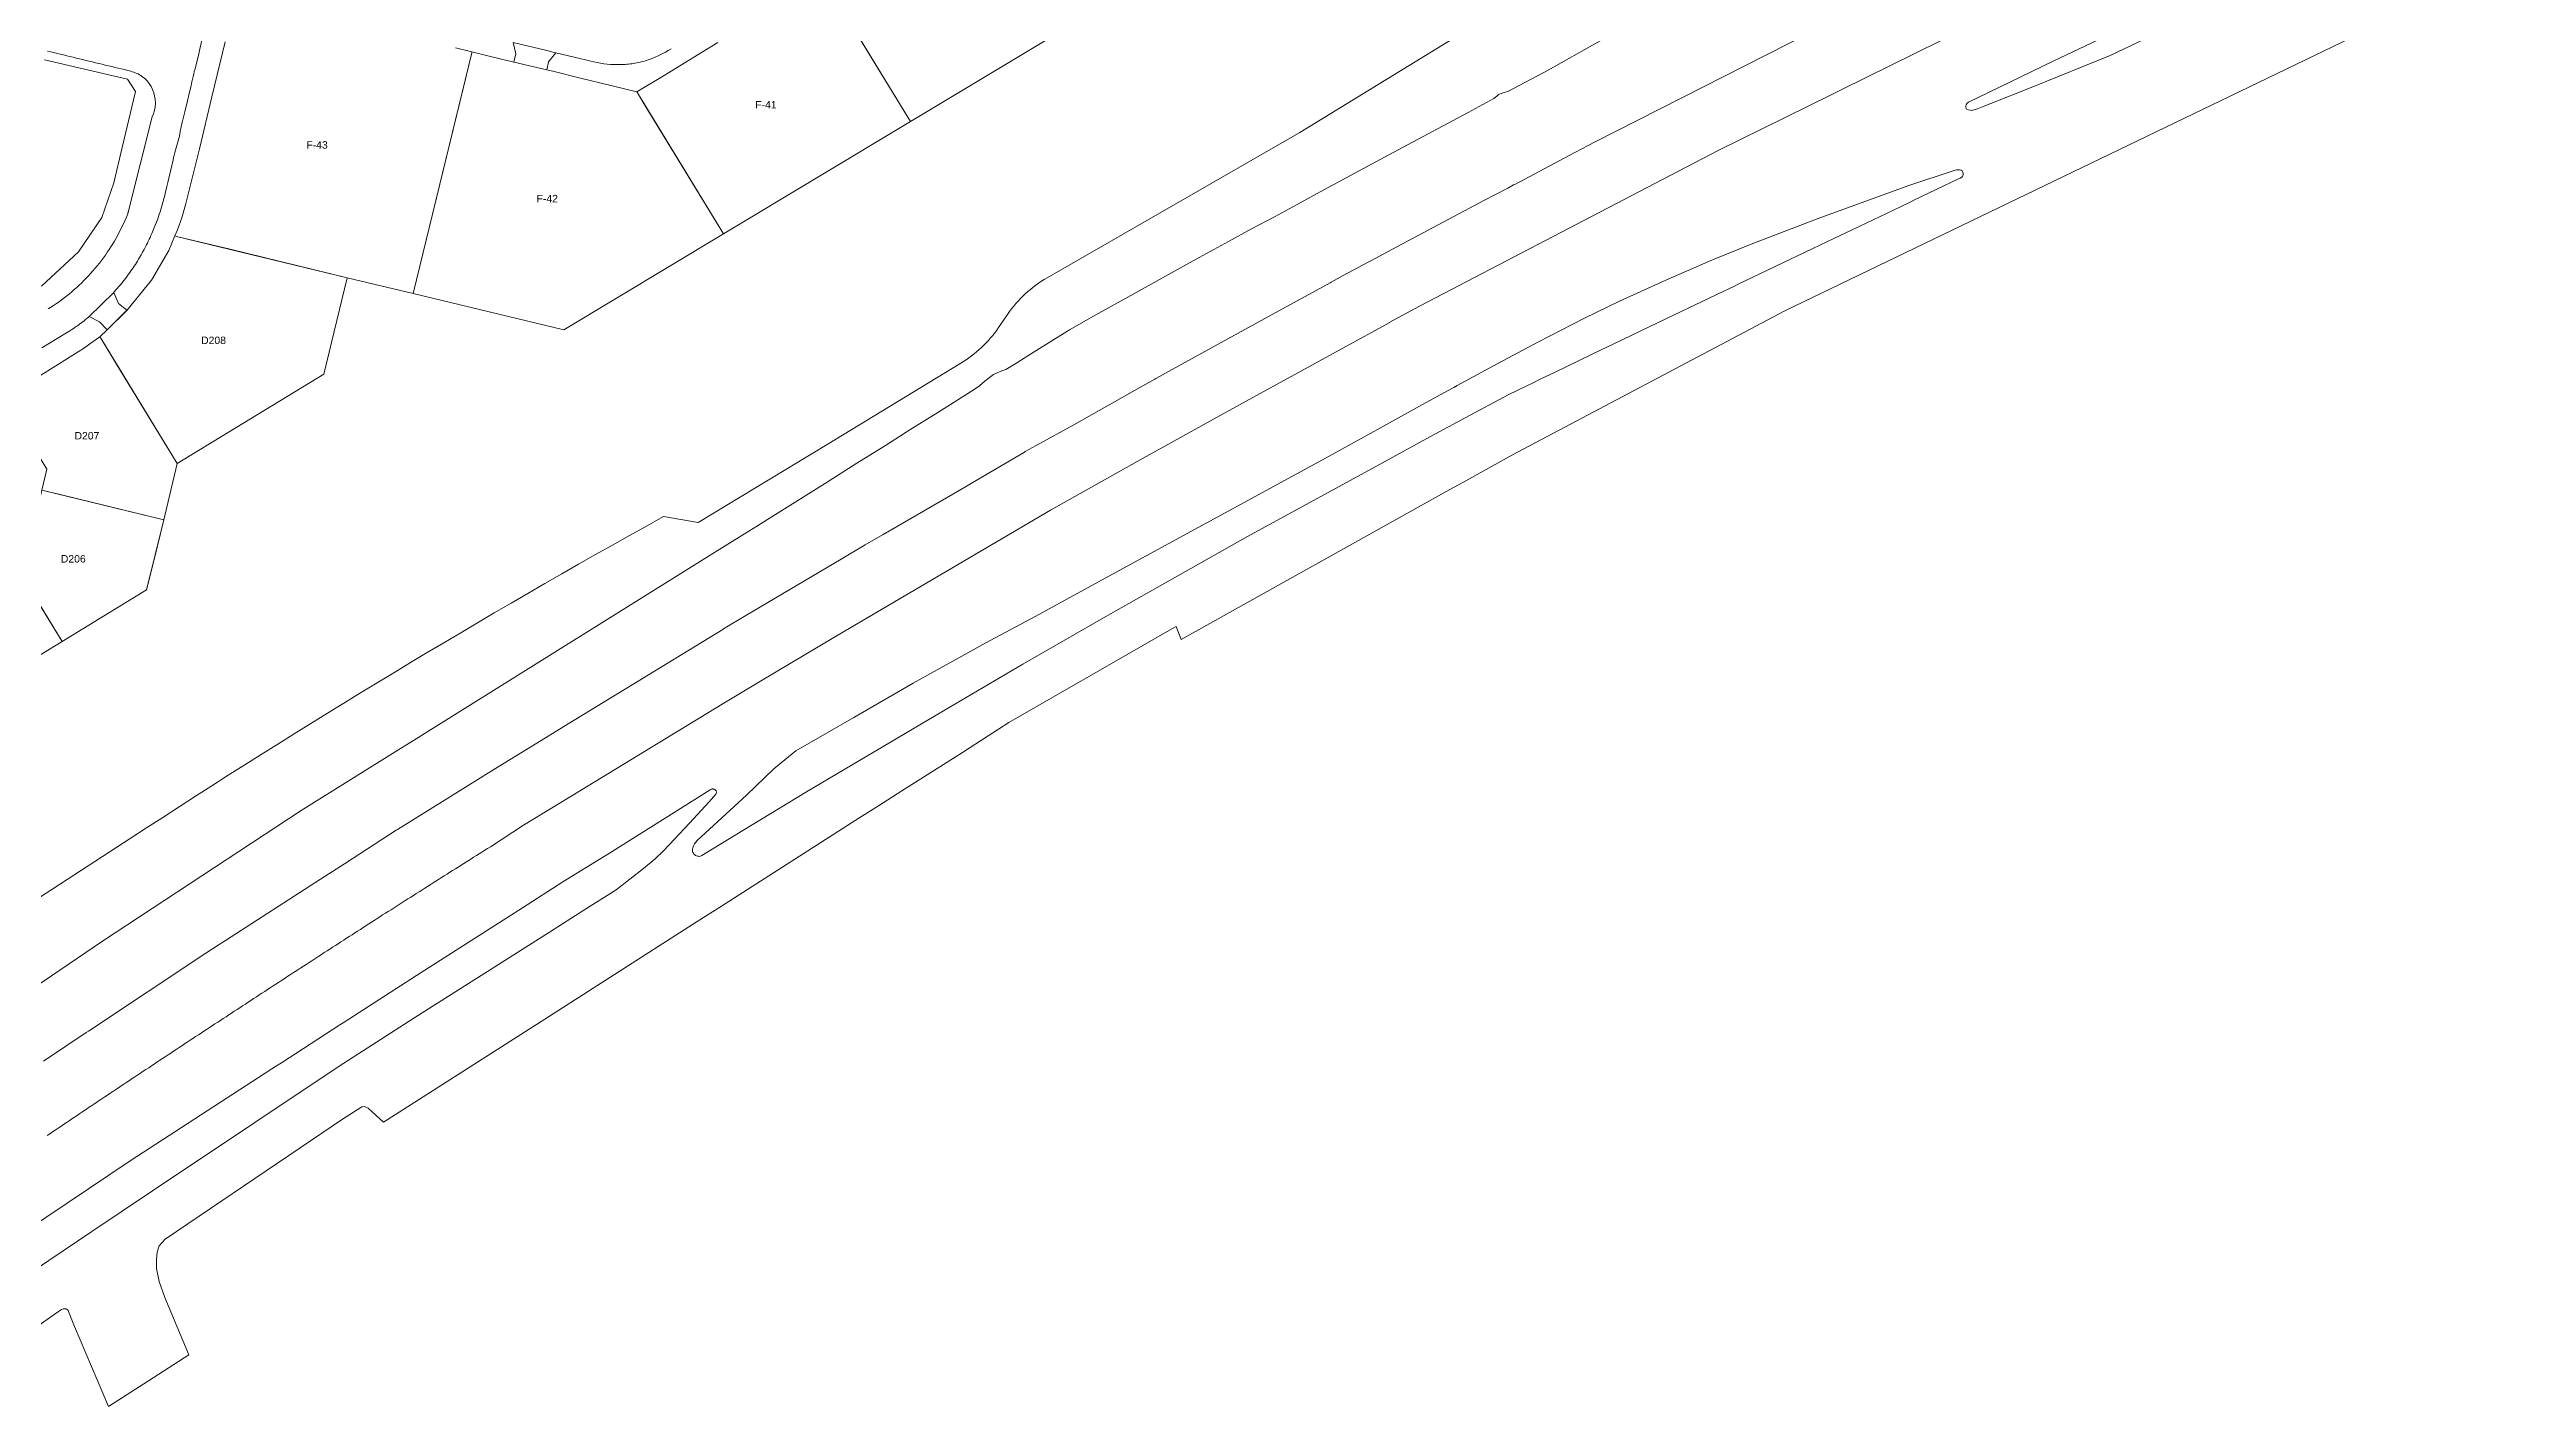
# Model space of a CAD drawing. Header units: metres. Extents: x 662613 to 666742, y 2728069 to 2732733.
# Drawn here: x 663590 to 664188, y 2728680 to 2729008 of the extents above; entities that cross this region are included whole.
import ezdxf
from ezdxf.enums import TextEntityAlignment as Align

# ---------------------------------------------------------------- set-up
doc = ezdxf.new("R2010")
doc.units = ezdxf.units.M
doc.header["$MEASUREMENT"] = 0
for name, color, linetype, lineweight in [('DQ_PLOT_ID', 252, 'Continuous', 18), ('Xref_DQ_MasterPlan_2024$0$DQ_PLOTS', 252, 'Continuous', 15), ('Xref_DQ_MasterPlan_2024$0$DQ_ROADS', 8, 'Continuous', 13)]:
    doc.layers.add(name, color=color, linetype=linetype, lineweight=lineweight)
doc.styles.add('DQ_Plot_ID', font='arial.ttf')

# ---------------------------------------------------------------- blocks, each defined once
blk = doc.blocks.new('Xref_DQ_MasterPlan_2024$0$DQ_Roads_')
at = {"layer": 'Xref_DQ_MasterPlan_2024$0$DQ_ROADS'}
for points in [[(664187.7838, 2729030.489), (664010.2079, 2728944.8075), (663944.3125, 2728909.9681), (663932.2775, 2728903.2819), (663929.1247, 2728901.5303), (663864.0808, 2728865.2766), (663862.9139, 2728868.4069), (663861.8414, 2728867.8139), (663822.4418, 2728845.1991), (663817.4034, 2728841.9567), (663811.197, 2728837.9159), (663796.524, 2728828.6143), (663790.8582, 2728825.0235), (663786.3472, 2728822.1371), (663752.8274, 2728800.6901), (663747.0115, 2728797.0025), (663710.1261, 2728773.3425), (663671.0931, 2728748.4351), (663667.3551, 2728751.7879), (663666.6491, 2728752.1599), (663666.3771, 2728752.2143), (663665.8619, 2728752.1439), (663665.5809, 2728751.9953), (663661.1825, 2728749.1595), (663650.9055, 2728742.1829), (663618.2141, 2728720.0805), (663616.8093, 2728718.5041), (663616.3073, 2728716.9173), (663616.1217, 2728715.1501), (663616.1619, 2728713.0111), (663616.7863, 2728709.8341), (663618.1637, 2728705.9517), (663623.9609, 2728692.0969), (663614.2199, 2728685.8201), (663604.4789, 2728679.5433), (663596.3019, 2728698.9299), (663594.8483, 2728702.5707), (663594.7141, 2728702.8331), (663594.5469, 2728703.0319), (663594.2709, 2728703.1819), (663593.8779, 2728703.2493), (663593.5379, 2728703.1825), (663593.1787, 2728703.0463), (663592.4025, 2728702.5505), (663577.8473, 2728692.3499)], [(663589.6431, 2728745.1515), (663590.3031, 2728745.6035), (663590.9791, 2728746.0403), (663591.6375, 2728746.4811), (663592.3049, 2728746.9319), (663592.9652, 2728747.3867), (663593.6306, 2728747.8319), (663594.2924, 2728748.2799), (663594.955, 2728748.7301), (663595.6184, 2728749.1775), (663596.2836, 2728749.6153), (663596.9436, 2728750.0603), (663597.6104, 2728750.5093), (663598.2762, 2728750.9619), (663598.9372, 2728751.4047), (663599.6038, 2728751.8453), (663600.2658, 2728752.2959), (663600.9312, 2728752.7495), (663601.5912, 2728753.1923), (663602.2584, 2728753.6345), (663602.9222, 2728754.0779), (663603.5888, 2728754.5221), (663604.2552, 2728754.9585), (663604.9228, 2728755.4041), (663605.587, 2728755.8469), (663606.2544, 2728756.2939), (663606.9256, 2728756.7345), (663607.585, 2728757.1781), (663608.25, 2728757.6241), (663608.918, 2728758.0691), (663609.5852, 2728758.5057), (663610.2518, 2728758.9487), (663610.9206, 2728759.3891), (663611.5848, 2728759.8363), (663612.2508, 2728760.2817), (663612.9194, 2728760.7165), (663613.5838, 2728761.1603), (663614.2522, 2728761.5965), (663614.9198, 2728762.0457), (663615.5868, 2728762.4869), (663616.249, 2728762.9309), (663616.9134, 2728763.3791), (663617.5854, 2728763.8149), (663618.253, 2728764.2507), (663618.919, 2728764.6927), (663619.5842, 2728765.1441), (663620.2526, 2728765.5873), (663620.9174, 2728766.0229), (663621.5854, 2728766.4659), (663622.2574, 2728766.8995), (663622.921, 2728767.3409), (663623.591, 2728767.7853), (663624.2608, 2728768.2315), (663624.9242, 2728768.6727), (663625.5906, 2728769.1109), (663626.2594, 2728769.5497), (663626.9306, 2728769.9859), (663627.5992, 2728770.4267), (663628.2694, 2728770.8649), (663628.9304, 2728771.3079), (663629.6056, 2728771.7461), (663630.2734, 2728772.1829), (663630.9458, 2728772.6145), (663631.6106, 2728773.0555), (663632.2824, 2728773.5047), (663632.9508, 2728773.9397), (663633.617, 2728774.3735), (663634.2902, 2728774.8053), (663634.9554, 2728775.2497), (663635.6298, 2728775.6881), (663636.2968, 2728776.1221), (663636.9654, 2728776.5713), (663637.638, 2728777.0067), (663638.3056, 2728777.4387), (663638.974, 2728777.8743), (663639.6452, 2728778.3119), (663640.3128, 2728778.7551), (663640.9856, 2728779.1977), (663641.6532, 2728779.6289), (663642.3208, 2728780.0639), (663642.991, 2728780.5125), (663643.6614, 2728780.9477), (663644.333, 2728781.3765), (663644.9996, 2728781.8139), (663645.6726, 2728782.2537), (663646.3438, 2728782.6863), (663647.0104, 2728783.1349), (663647.6794, 2728783.5783), (663648.3462, 2728784.0093), (663649.0168, 2728784.4489), (663649.6872, 2728784.8827), (663650.362, 2728785.3115), (663651.041, 2728785.7315), (663651.7058, 2728786.1633), (663652.3772, 2728786.6093), (663653.0542, 2728787.0493), (663653.724, 2728787.4827), (663655.392, 2728788.5689), (663656.0716, 2728789.0117), (663656.7398, 2728789.4423), (663657.4108, 2728789.8799), (663658.0826, 2728790.3081), (663658.7544, 2728790.7411), (663659.4282, 2728791.1757), (663660.1014, 2728791.6139), (663660.7728, 2728792.0471), (663661.4422, 2728792.4873), (663662.112, 2728792.9275), (663662.7826, 2728793.3565), (663663.4522, 2728793.7921), (663664.1268, 2728794.2259), (663664.802, 2728794.6529), (663665.4724, 2728795.0785), (663666.1468, 2728795.5067), (663667.4892, 2728796.3951), (663668.1654, 2728796.8283), (663668.8402, 2728797.2505), (663669.5146, 2728797.6841), (663670.1888, 2728798.1145), (663670.8476, 2728798.5775), (663671.5354, 2728798.9853), (663672.2056, 2728799.4119), (663672.8824, 2728799.8435), (663676.3118, 2728802.0325), (663676.9916, 2728802.4617), (663677.6644, 2728802.8757), (663678.338, 2728803.2977), (663679.0078, 2728803.7243), (663679.6802, 2728804.1631), (663680.3604, 2728804.6027), (663681.0314, 2728805.0273), (663681.707, 2728805.4575), (663682.3816, 2728805.8887), (663683.0562, 2728806.3227), (663683.7334, 2728806.7547), (663684.4078, 2728807.1805), (663685.0832, 2728807.6055), (663685.7622, 2728808.0371), (663686.441, 2728808.4647), (663687.1138, 2728808.8897), (663687.7874, 2728809.3163), (663688.4606, 2728809.7503), (663689.1374, 2728810.1767), (663690.4924, 2728811.0305), (663692.1836, 2728812.0939), (663692.8622, 2728812.5219), (663693.5382, 2728812.9511), (663694.2172, 2728813.3755), (663694.8894, 2728813.7971), (663695.5768, 2728814.2241), (663696.2442, 2728814.6625), (663696.9264, 2728815.0759), (663704.953, 2728820.2665), (663704.9668, 2728820.2749), (663712.1654, 2728824.6727), (663752.995, 2728849.6157), (663762.327, 2728855.1747), (663780.015, 2728865.7113), (663832.4976, 2728896.5389), (663853.4292, 2728908.3231), (663873.397, 2728919.3667), (663879.8662, 2728922.9445), (663903.204, 2728935.7629), (663914.469, 2728941.9387), (663914.4587, 2728941.9667), (663921.8115, 2728945.936), (663994.0531, 2728983.6712), (664021.2363, 2728997.045), (664023.8335, 2728998.3228), (664047.8925, 2729010.1596)], [(664096.0891, 2729015.2037), (664076.8007, 2729006.0925), (664075.1228, 2729005.2793), (664059.5099, 2728997.7124), (664054.657, 2728995.3357), (664054.3223, 2728995.073), (664054.1072, 2728994.655), (664054.0116, 2728994.3564), (664054.0116, 2728994.1056), (664054.0474, 2728993.8189), (664054.2028, 2728993.6159), (664054.5614, 2728993.4845), (664055.0873, 2728993.3651), (664055.4579, 2728993.3531), (664055.9479, 2728993.4487), (664056.5575, 2728993.6398), (664057.8355, 2728994.1369), (664060.0947, 2728995.0224), (664069.8485, 2728998.8455), (664088.9566, 2729006.6389), (664097.0998, 2729010.4807)], [(664016.4511, 2729012.1903), (663964.1214, 2728985.6755), (663958.035, 2728982.4463), (663944.827, 2728975.4388), (663944.5647, 2728975.2997), (663943.1487, 2728974.5484), (663937.5472, 2728971.5765), (663913.8777, 2728959.0186), (663911.3656, 2728957.6858), (663909.8278, 2728956.8699), (663909.208, 2728956.5411), (663909.1964, 2728956.5349), (663909.1783, 2728956.5253), (663903.3039, 2728953.3705), (663900.3733, 2728951.7582), (663900.1406, 2728951.6301), (663886.1449, 2728943.9301), (663875.386, 2728938.0109), (663858.0115, 2728928.452), (663857.75, 2728928.3081), (663854.0855, 2728926.2382), (663838.1261, 2728917.2237), (663829.0308, 2728912.2198), (663826.3894, 2728910.7665), (663826.1608, 2728910.6314), (663813.1321, 2728902.9329), (663811.9517, 2728902.2354), (663795.6488, 2728892.7988), (663791.9701, 2728890.6694), (663787.6668, 2728888.1785), (663781.7969, 2728884.71), (663758.7267, 2728871.078), (663753.3668, 2728867.8036), (663753.1776, 2728867.688), (663736.6156, 2728857.57), (663731.2787, 2728854.3096), (663715.7622, 2728844.8302), (663707.1035, 2728839.5405), (663698.7858, 2728834.4591), (663674.4398, 2728819.2824), (663674.1579, 2728819.1002), (663661.5994, 2728810.9826), (663655.7903, 2728807.2277), (663632.8259, 2728792.384), (663631.2751, 2728791.3816), (663628.1022, 2728789.3307), (663599.6485, 2728770.4133), (663599.1441, 2728770.078), (663588.7883, 2728763.1929)], [(663504.643, 2728725.3623), (663603.0986, 2728792.2309), (663651.1186, 2728823.8271), (663675.1979, 2728838.8726), (663677.7056, 2728840.4394), (663683.0944, 2728843.8065), (663707.3762, 2728858.9787), (663748.8264, 2728884.8781), (663753.7548, 2728887.9575), (663761.157, 2728892.5195), (663770.0856, 2728898.0781), (663777.7646, 2728902.9061), (663785.6238, 2728907.9119), (663792.5198, 2728912.2439), (663798.707, 2728916.1809), (663805.218, 2728920.2361), (663809.1668, 2728922.7181), (663813.4006, 2728925.3741), (663815.217, 2728926.6119), (663816.172, 2728927.4349), (663818.0194, 2728928.9003), (663818.722, 2728929.3819), (663819.588, 2728929.8025), (663820.2736, 2728930.1031), (663820.9352, 2728930.3675), (663821.6448, 2728930.6559), (663823.6676, 2728931.8119), (663828.5068, 2728934.8721), (663837.0882, 2728940.2151), (663843.4196, 2728943.8385), (663851.9058, 2728948.5443), (663860.3298, 2728953.2139), (663868.4536, 2728957.7515), (663875.5802, 2728961.5777), (663881.1484, 2728964.6401), (663886.6624, 2728967.5825), (663892.882, 2728970.9671), (663899.5462, 2728974.6115), (663902.1184, 2728975.9907), (663902.1302, 2728975.9841), (663907.0015, 2728978.6274), (663914.511, 2728982.7023), (663918.8724, 2728985.0223), (663933.5322, 2728992.8204), (663939.8145, 2728996.2144), (663940.1244, 2728996.437), (663940.5506, 2728996.8725), (663940.938, 2728997.1822), (663941.3061, 2728997.3854), (663941.8098, 2728997.5306), (663942.265, 2728997.6661), (663942.8649, 2728997.7965), (663943.1359, 2728997.9381), (663952.9482, 2729003.0643), (663976.9469, 2729016.6397)], [(663740.6732, 2729008.225), (663739.9766, 2729007.8076), (663739.2834, 2729007.429), (663737.5329, 2729006.5257), (663736.8314, 2729006.1919), (663736.0985, 2729005.8871), (663735.3676, 2729005.6277), (663734.6196, 2729005.3815), (663734.2429, 2729005.278), (663733.8664, 2729005.174), (663732.8983, 2729004.9758), (663731.9306, 2729004.7762), (663731.5358, 2729004.7055), (663731.1416, 2729004.6324), (663730.7464, 2729004.5851), (663730.3516, 2729004.5338), (663729.9553, 2729004.5082), (663729.5593, 2729004.4787), (663729.0615, 2729004.4876), (663728.5644, 2729004.4619), (663728.0665, 2729004.4659), (663727.5696, 2729004.4353), (663727.3693, 2729004.4424), (663727.1691, 2729004.4356), (663726.9688, 2729004.4423), (663726.7686, 2729004.435), (663725.9681, 2729004.492), (663725.168, 2729004.5516), (663724.3705, 2729004.6467), (663723.5749, 2729004.7574), (663723.1818, 2729004.8271), (663722.7898, 2729004.9012), (663721.9985, 2729005.0901), (663721.224, 2729005.2576), (663719.6625, 2729005.6358), (663718.8735, 2729005.8213), (663712.801, 2729007.2817), (663710.5608, 2729007.8204), (663702.4632, 2729009.7765)], [(663627.1329, 2729010.3137), (663626.5565, 2729007.8566), (663626.2656, 2729006.6287), (663625.9652, 2729005.4031), (663625.6241, 2729004.0839), (663625.4522, 2729003.4246), (663625.2843, 2729002.7643), (663625.1313, 2729002.1379), (663624.9829, 2729001.5104), (663624.6949, 2729000.2532), (663624.4105, 2728998.9952), (663624.1198, 2728997.7386), (663623.553, 2728995.3738), (663622.9777, 2728993.0109), (663622.6571, 2728991.7205), (663622.4977, 2728991.075), (663622.343, 2728990.4285), (663622.2198, 2728989.8773), (663622.105, 2728989.3241), (663621.8869, 2728988.2153), (663621.7767, 2728987.6611), (663621.661, 2728987.1083), (663621.5365, 2728986.5576), (663621.3997, 2728986.0098), (663621.2414, 2728985.4413), (663621.0732, 2728984.8756), (663620.9035, 2728984.3103), (663620.7408, 2728983.743), (663620.5806, 2728983.1437), (663620.4276, 2728982.5425), (663620.2804, 2728981.9398), (663620.1373, 2728981.3361), (663619.5749, 2728978.9186), (663619.1056, 2728976.9189), (663618.8714, 2728975.919), (663618.6334, 2728974.9199), (663618.234, 2728973.2457), (663618.0282, 2728972.4101), (663617.9209, 2728971.9935), (663617.8097, 2728971.5779), (663617.6527, 2728971.0113), (663617.4915, 2728970.4458), (663617.3257, 2728969.8816), (663617.1549, 2728969.3189), (663616.9787, 2728968.7579), (663616.7966, 2728968.1988), (663616.6082, 2728967.6419), (663616.4131, 2728967.0874), (663616.1251, 2728966.3046), (663615.8249, 2728965.5264), (663615.5132, 2728964.7527), (663615.1908, 2728963.9834), (663614.9908, 2728963.5206), (663614.7871, 2728963.0593), (663614.5794, 2728962.5997), (663614.3677, 2728962.142), (663614.152, 2728961.6861), (663613.9321, 2728961.2323), (663613.7081, 2728960.7806), (663613.4797, 2728960.3311), (663613.1332, 2728959.6666), (663612.7781, 2728959.0067), (663612.4131, 2728958.3521), (663612.0373, 2728957.7039), (663611.7888, 2728957.2896), (663611.5356, 2728956.8781), (663611.278, 2728956.4694), (663611.0161, 2728956.0632), (663610.7504, 2728955.6596), (663610.4809, 2728955.2585), (663609.9319, 2728954.4632), (663609.6644, 2728954.0861), (663609.3936, 2728953.7113), (663608.8421, 2728952.9689), (663608.2783, 2728952.2356), (663607.7032, 2728951.5115), (663607.3965, 2728951.136), (663607.0856, 2728950.764), (663606.4537, 2728950.0283), (663605.8129, 2728949.3003), (663605.7933, 2728949.2782), (663599.8583, 2728943.4638), (663599.6924, 2728943.3212), (663599.327, 2728943.0135), (663598.9579, 2728942.7101), (663598.5848, 2728942.4119), (663598.0614, 2728942.004), (663597.5327, 2728941.6029), (663596.9969, 2728941.2114), (663596.7258, 2728941.0203), (663596.4522, 2728940.8327), (663596.0305, 2728940.553), (663595.6042, 2728940.2803), (663595.1734, 2728940.0147), (663594.7383, 2728939.7563), (663592.0538, 2728938.0831), (663588.373, 2728935.8917)], [(663589.9112, 2728945.2854), (663590.5808, 2728945.7118), (663591.2345, 2728946.1416), (663591.895, 2728946.5904), (663592.5372, 2728947.0359), (663593.1718, 2728947.5018), (663593.8045, 2728947.9769), (663594.427, 2728948.4581), (663595.0433, 2728948.9507), (663595.6487, 2728949.4473), (663596.2362, 2728949.9499), (663596.8197, 2728950.4684), (663597.4072, 2728951.0107), (663597.9731, 2728951.5526), (663598.5488, 2728952.1231), (663599.1203, 2728952.7035), (663599.6853, 2728953.301), (663600.2259, 2728953.8989), (663600.7603, 2728954.5071), (663601.2847, 2728955.1242), (663601.7995, 2728955.7483), (663602.3058, 2728956.3811), (663602.8014, 2728957.0235), (663603.2962, 2728957.6649), (663603.7666, 2728958.3218), (663604.2267, 2728958.9871), (663604.6789, 2728959.6597), (663605.1176, 2728960.3407), (663605.5405, 2728961.0271), (663605.9509, 2728961.7168), (663606.3547, 2728962.4209), (663606.7477, 2728963.1236), (663607.1261, 2728963.8407), (663607.4984, 2728964.5534), (663607.8498, 2728965.2799), (663608.1943, 2728966.007), (663608.5292, 2728966.7467), (663608.8588, 2728967.5188), (663609.1687, 2728968.3212), (663609.2142, 2728968.5082), (663609.2364, 2728968.5973), (663609.2606, 2728968.6948), (663615.0615, 2728991.775), (663615.4152, 2728992.5013), (663615.6377, 2728993.2947), (663615.7417, 2728993.7107), (663615.8457, 2728994.1268), (663615.8512, 2728995.0623), (663615.8023, 2728996.0554), (663615.6756, 2728996.8443), (663615.4727, 2728997.6326), (663615.1913, 2728998.4016), (663614.8261, 2728999.1452), (663614.3719, 2728999.8569), (663613.8365, 2729000.5262), (663613.2023, 2729001.1306), (663612.6183, 2729001.5857), (663612.3141, 2729001.795), (663611.9959, 2729001.9826), (663611.6712, 2729002.1592), (663611.3349, 2729002.3128), (663610.9905, 2729002.4615), (663610.6366, 2729002.5859), (663610.275, 2729002.7144), (663609.9055, 2729002.818), (663609.1543, 2729003.0199), (663608.3881, 2729003.2076), (663607.6153, 2729003.3947), (663606.8377, 2729003.5797), (663606.0595, 2729003.7606), (663605.283, 2729003.9525), (663604.5029, 2729004.138), (663603.7256, 2729004.3208), (663602.9476, 2729004.5112), (663602.17, 2729004.6995), (663601.3921, 2729004.8893), (663600.6151, 2729005.08), (663599.837, 2729005.2655), (663599.0593, 2729005.4509), (663598.282, 2729005.6392), (663597.5034, 2729005.8263), (663596.7257, 2729006.0139), (663595.9483, 2729006.1991), (663595.1707, 2729006.3866), (663594.3928, 2729006.5741), (663593.6154, 2729006.7605), (663592.836, 2729006.9497), (663592.0596, 2729007.138), (663591.2811, 2729007.3257), (663590.5042, 2729007.5117), (663589.7258, 2729007.6975)], [(663583.1009, 2728710.2461), (663600.5139, 2728721.9329), (663615.1437, 2728731.7517), (663639.9319, 2728748.3317), (663660.3241, 2728761.9715), (663679.5741, 2728774.2987), (663697.0918, 2728785.4169), (663711.2626, 2728794.4109), (663719.5776, 2728799.7501), (663727.3424, 2728804.6551), (663734.0272, 2728809.8473), (663736.8442, 2728812.1455), (663738.8502, 2728814.0641), (663740.1912, 2728815.5109), (663745.0936, 2728820.7991), (663749.877, 2728825.9591), (663751.532, 2728827.8189), (663751.595, 2728828.0233), (663751.6218, 2728828.2381), (663751.6282, 2728828.3215), (663751.624, 2728828.4135), (663751.5894, 2728828.5229), (663751.5542, 2728828.6069), (663751.4828, 2728828.7147), (663751.4064, 2728828.8083), (663751.2532, 2728828.9317), (663751.0868, 2728829.0123), (663750.9544, 2728829.0479), (663750.8342, 2728829.0687), (663750.7358, 2728829.0763), (663750.638, 2728829.0713), (663750.5366, 2728829.0515), (663750.4608, 2728829.0177), (663750.1418, 2728828.8535), (663741.3902, 2728823.3485), (663725.7586, 2728813.5157), (663714.4692, 2728806.5775), (663704.667, 2728800.2907), (663679.0156, 2728783.9497), (663661.299, 2728772.4789), (663660.4978, 2728771.9602), (663646.3505, 2728762.8003), (663645.1807, 2728762.0429), (663644.0381, 2728761.3031), (663609.7331, 2728739.0139), (663579.2377, 2728718.5439)]]:
    blk.add_lwpolyline(points, dxfattribs=at)
for points in [[(663710.5608, 2729007.8204), (663712.801, 2729007.2817), (663710.9999, 2729005.1208), (663710.6008, 2729003.1294), (663702.642, 2729005.008), (663703.0861, 2729007.0282), (663702.4632, 2729009.7765)], [(663928.5457, 2728925.4657), (663921.7975, 2728921.7324), (663921.7857, 2728921.7649), (663921.7805, 2728921.763), (663912.3342, 2728916.5155), (663898.3222, 2728908.7317), (663855.6304, 2728885.4765), (663847.5018, 2728881.0487), (663828.7622, 2728870.8409), (663816.8388, 2728864.4229), (663799.2102, 2728854.7009), (663784.8762, 2728846.3409), (663770.8346, 2728838.2659), (663765.5092, 2728833.9159), (663758.9296, 2728827.5959), (663746.996, 2728816.6041), (663746.6408, 2728816.1821), (663746.3218, 2728815.7527), (663746.0978, 2728815.2957), (663745.939, 2728814.8201), (663745.8738, 2728814.4845), (663745.8364, 2728814.1581), (663745.8516, 2728814.0227), (663745.883, 2728813.8689), (663745.9472, 2728813.7005), (663746.051, 2728813.5239), (663746.1986, 2728813.2997), (663746.3778, 2728813.1229), (663746.5842, 2728812.9903), (663746.807, 2728812.8991), (663747.0968, 2728812.8065), (663747.2678, 2728812.7689), (663747.4416, 2728812.7555), (663747.7822, 2728812.8341), (663748.0776, 2728812.9857), (663753.9094, 2728816.5267), (663773.4182, 2728828.3731), (663806.612, 2728847.9679), (663825.7784, 2728859.2735), (663846.4276, 2728871.1721), (663880.167, 2728890.2067), (663912.8512, 2728908.0155), (663924.4686, 2728914.3701), (663924.4556, 2728914.4035), (663932.9985, 2728919), (663943.2362, 2728924.5085), (663947.7441, 2728926.6824), (663949.1118, 2728927.342), (663950.9764, 2728928.2412), (663954.6338, 2728930.005), (663966.075, 2728935.5226), (663966.9601, 2728935.9494), (663981.3751, 2728942.9011), (663993.7262, 2728948.7944), (663998.16, 2728950.9112), (663998.7386, 2728951.1874), (664016.9751, 2728959.8938), (664022.0219, 2728962.3032), (664028.1831, 2728965.2447), (664038.364, 2728970.1053), (664040.6872, 2728971.2144), (664041.438, 2728971.5729), (664052.2544, 2728976.7368), (664052.6409, 2728976.9421), (664053.0316, 2728977.2085), (664053.2425, 2728977.4688), (664053.3665, 2728977.8282), (664053.3789, 2728978.1071), (664053.2983, 2728978.355), (664053.0936, 2728978.6834), (664052.8394, 2728978.8817), (664052.4931, 2728978.9752), (664052.3942, 2728978.9789), (664052.1566, 2728978.9878), (664051.7086, 2728978.9339), (664051.1797, 2728978.7816), (664040.1743, 2728975.2005), (664018.2684, 2728967.165), (664002.4958, 2728961.1339), (663992.6895, 2728957.1308), (663981.3761, 2728952.2616), (663970.1594, 2728947.1419), (663961.7328, 2728943.0824), (663950.4191, 2728937.2394), (663939.678, 2728931.4642), (663930.8651, 2728926.7155), (663930.0704, 2728926.2873)], [(663599.8583, 2728943.4638), (663605.7933, 2728949.2782), (663606.9062, 2728946.6045), (663608.9283, 2728944.9426), (663604.1845, 2728940.2342), (663602.3203, 2728942.1891)]]:
    blk.add_lwpolyline(points, close=True, dxfattribs=at)
blk = doc.blocks.new('Xref_DQ_MasterPlan_2024')
at = {"layer": 'Xref_DQ_MasterPlan_2024$0$DQ_PLOTS'}
for points in [[(663573.04, 2728852.42), (663593.27, 2728864.76), (663613.75, 2728877.25), (663615.46, 2728884.31), (663617.87, 2728894.25), (663621.16, 2728907.83), (663656.66, 2728929.48), (663662.3, 2728952.84), (663678.28, 2728948.98), (663714.69, 2728940.18), (663753.35, 2728963.44), (663798.6, 2728990.66), (663832.88, 2729011.27)], [(663832.88, 2729011.27), (663798.6, 2728990.66), (663786.14, 2729011.08)], [(663777.8, 2729024.77), (663798.6, 2728990.66), (663798.6, 2728990.66), (663753.35, 2728963.44), (663734.81, 2728993.84), (663732.52, 2728997.6), (663732.41, 2728997.8), (663739, 2729001.8), (663748.04, 2729007.37), (663751.96, 2729009.77)], [(663688.51, 2729008.5), (663692.45, 2729007.53), (663692.45, 2729007.53), (663692.42, 2729007.29), (663678.28, 2728948.98), (663662.3, 2728952.84), (663633.98, 2728959.71), (663621, 2728962.85), (663620.6, 2728962.99), (663621.2, 2728964.42), (663622.24, 2728967.32), (663623.14, 2728970.51), (663623.4, 2728971.43), (663626.53, 2728984.07), (663629.53, 2728996.62), (663632.75, 2729009.93)], [(663589.01, 2729005.59), (663609.15, 2729000.9), (663611.07, 2728997.92), (663607.86, 2728984.37), (663605.79, 2728975.83), (663602.87, 2728967.39), (663597.28, 2728959.07), (663588.3, 2728950.79)]]:
    blk.add_lwpolyline(points, dxfattribs=at)
blk.add_lwpolyline([(663963.67, 2729031.52), (663892.79, 2728988.01), (663831.68, 2728952.83, 0.112506), (663822.09, 2728943.96), (663819.92, 2728940.79, -0.106651), (663810.75, 2728932.11), (663778.44, 2728912.5), (663747.21, 2728893.55), (663738.82, 2728895.02, 0.018288), (663609.74, 2728817.05), (663557.23, 2728782.93)], format="xyb", dxfattribs=at)
for points in [[(663753.35, 2728963.44), (663714.69, 2728940.18), (663678.28, 2728948.98), (663690.33, 2728998.68), (663692.42, 2729007.29), (663692.45, 2729007.53), (663696.63, 2729006.5), (663702.64, 2729005.01), (663710.6, 2729003.13), (663712.37, 2729002.72), (663718.77, 2729001.14), (663726.11, 2728999.35), (663732.41, 2728997.8), (663732.52, 2728997.6), (663753.35, 2728963.44)], [(663602.41, 2728938.54), (663604.18, 2728940.23), (663608.93, 2728944.94), (663614.9, 2728952.21), (663619.1, 2728959.44), (663620.6, 2728962.99), (663621, 2728962.85), (663662.3, 2728952.84), (663656.66, 2728929.48), (663621.16, 2728907.83), (663606.7, 2728931.53), (663602.66, 2728938.17), (663602.41, 2728938.54)], [(663588.42, 2728901.42), (663589.61, 2728906.49), (663585.67, 2728913.04), (663580.55, 2728921.54), (663581.31, 2728925.02), (663589.19, 2728929.91), (663597.14, 2728934.88), (663598.73, 2728935.87), (663600.01, 2728936.8), (663602.38, 2728938.51), (663602.41, 2728938.54), (663602.66, 2728938.17), (663621.16, 2728907.83), (663617.87, 2728894.25), (663593.15, 2728900.24), (663588.71, 2728901.32), (663588.42, 2728901.42)], [(663577.43, 2728890.67), (663579.5, 2728891.92), (663587.35, 2728896.84), (663588.42, 2728901.42), (663588.71, 2728901.32), (663617.87, 2728894.25), (663613.75, 2728877.25), (663593.27, 2728864.76), (663581.18, 2728884.57), (663577.65, 2728890.37), (663577.43, 2728890.67)], [(663562.89, 2728885.72), (663567.41, 2728884.61), (663577.43, 2728890.67), (663577.65, 2728890.37), (663593.27, 2728864.76), (663573.04, 2728852.42), (663555.83, 2728856.59), (663561.37, 2728879.46), (663562.85, 2728885.55), (663562.89, 2728885.72)]]:
    blk.add_lwpolyline(points, close=True, dxfattribs=at)
blk.add_blockref('Xref_DQ_MasterPlan_2024$0$DQ_Roads_', (0, 0))

msp = doc.modelspace()

# ---------------------------------------------------------------- block references
msp.add_blockref('Xref_DQ_MasterPlan_2024', (0, 0))

# ---------------------------------------------------------------- texts
at = {"layer": 'DQ_PLOT_ID', "style": 'DQ_Plot_ID'}
for s, p in [('F-41', (663763.63, 2728993.81)), ('F-43', (663654.99, 2728984.08)), ('F-42', (663710.7, 2728971.09)), ('D208', (663629.94, 2728936.78)), ('D207', (663599.3, 2728913.68)), ('D206', (663595.99, 2728883.89))]:
    msp.add_text(s, height=1.8, dxfattribs=at).set_placement(p, align=Align.CENTER)

doc.saveas('drawing.dxf')
